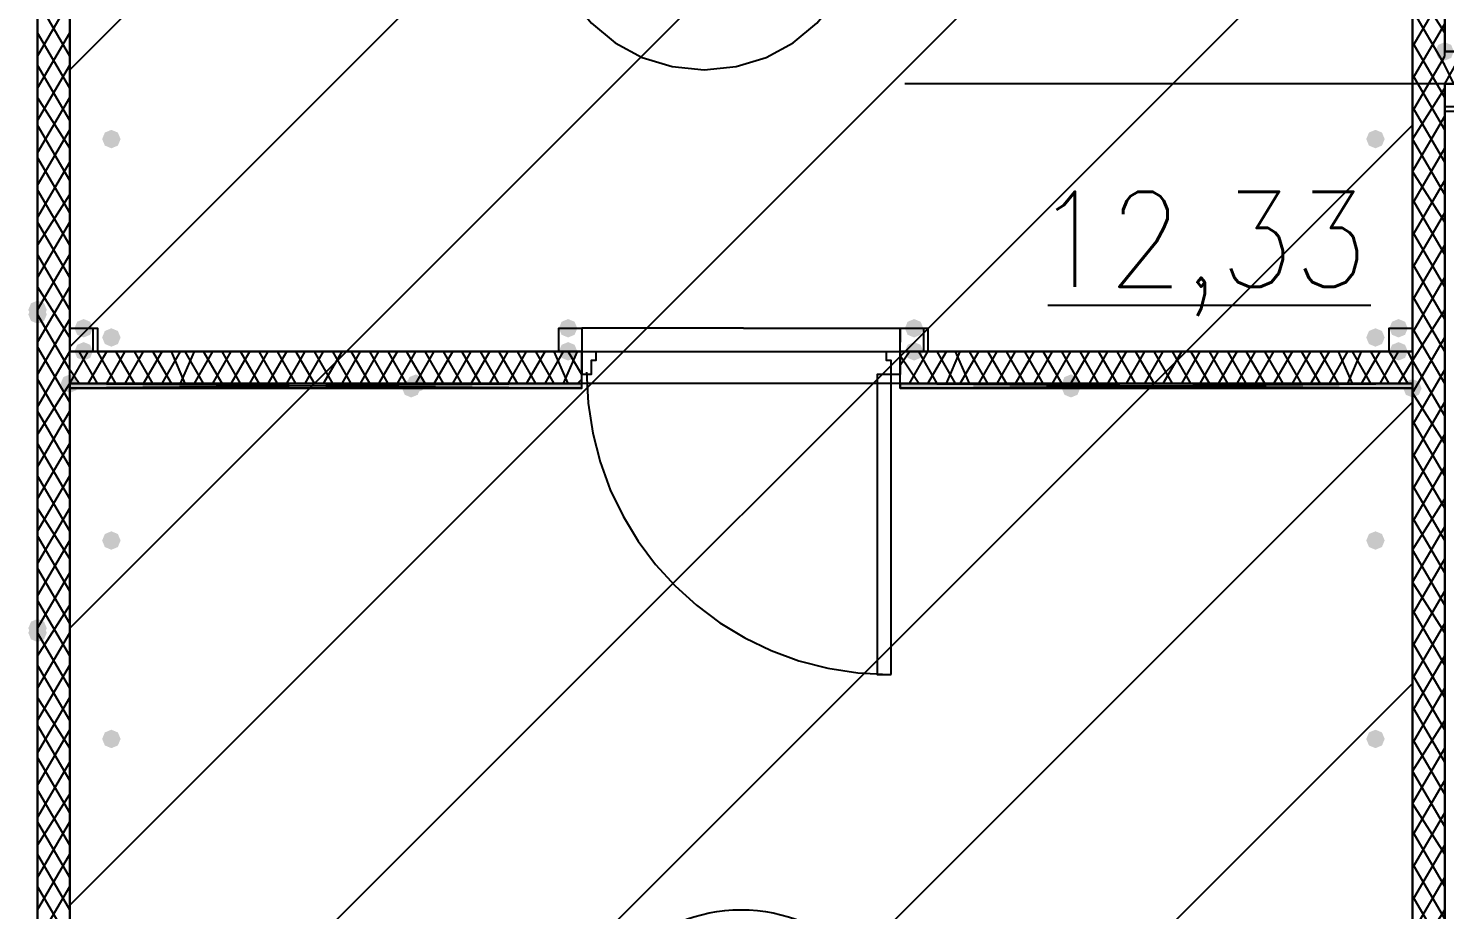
# Model space of a CAD drawing. Header units: millimetres. Extents: x 0 to 420, y 0 to 297.
# Drawn here: x 105.28 to 118.28, y 156.8 to 164.89 of the extents above; entities that cross this region are included whole.
import ezdxf

# ---------------------------------------------------------------- set-up
doc = ezdxf.new("R2010")
doc.units = ezdxf.units.MM
doc.layers.get('0').update_dxf_attribs({"linetype": 'CONTINUOUS'})
doc.styles.get("Standard").update_dxf_attribs({"font": 'STANDARD'})

msp = doc.modelspace()

# ---------------------------------------------------------------- hatches: boundary and pattern name
at = {"true_color": 0x000007}
h = msp.add_hatch(color=0, dxfattribs=at)
h.paths.add_polyline_path([(105.367667, 170.942), (105.367667, 153.585333)], flags=0)
h.paths.add_polyline_path([(105.367667, 153.585333), (105.367667, 170.942)], flags=0)
at = {"true_color": 0x0000fe}
for points in [[(118.364, 164.676667), (118.339129, 164.616871), (118.279333, 164.592), (118.219538, 164.616871), (118.194667, 164.676667), (118.219537, 164.736462), (118.279333, 164.761333), (118.339129, 164.736463)], [(118.364, 164.676667), (118.339129, 164.616871), (118.279333, 164.592), (118.219538, 164.616871), (118.194667, 164.676667), (118.219537, 164.736462), (118.279333, 164.761333), (118.339129, 164.736463)], [(105.452333, 162.306), (105.427463, 162.246204), (105.367667, 162.221333), (105.307871, 162.246204), (105.283, 162.306), (105.307871, 162.365796), (105.367667, 162.390667), (105.427462, 162.365796)], [(105.452333, 162.263667), (105.427463, 162.203871), (105.367667, 162.179), (105.307871, 162.203871), (105.283, 162.263667), (105.307871, 162.323462), (105.367667, 162.348333), (105.427462, 162.323463)], [(105.748667, 161.628667), (105.723796, 161.568871), (105.664, 161.544), (105.604204, 161.568871), (105.579333, 161.628667), (105.604204, 161.688462), (105.664, 161.713333), (105.723796, 161.688463)], [(108.923667, 161.628667), (108.898796, 161.568871), (108.839, 161.544), (108.779204, 161.568871), (108.754333, 161.628667), (108.779204, 161.688462), (108.839, 161.713333), (108.898796, 161.688463)], [(114.935, 161.628667), (114.910129, 161.568871), (114.850333, 161.544), (114.790538, 161.568871), (114.765667, 161.628667), (114.790537, 161.688462), (114.850333, 161.713333), (114.910129, 161.688463)], [(108.881333, 161.586333), (108.856462, 161.526537), (108.796667, 161.501667), (108.736871, 161.526537), (108.712, 161.586333), (108.736871, 161.646129), (108.796667, 161.671), (108.856462, 161.646129)], [(114.935, 161.586333), (114.910129, 161.526537), (114.850333, 161.501667), (114.790538, 161.526537), (114.765667, 161.586333), (114.790537, 161.646129), (114.850333, 161.671), (114.910129, 161.646129)], [(118.067667, 161.586333), (118.042796, 161.526537), (117.983, 161.501667), (117.923204, 161.526537), (117.898333, 161.586333), (117.923204, 161.646129), (117.983, 161.671), (118.042796, 161.646129)], [(105.452333, 159.385), (105.427463, 159.325204), (105.367667, 159.300333), (105.307871, 159.325204), (105.283, 159.385), (105.307871, 159.444796), (105.367667, 159.469667), (105.427462, 159.444796)], [(105.452333, 159.342667), (105.427463, 159.282871), (105.367667, 159.258), (105.307871, 159.282871), (105.283, 159.342667), (105.307871, 159.402462), (105.367667, 159.427333), (105.427462, 159.402463)]]:
    msp.add_hatch(color=0, dxfattribs=at).paths.add_polyline_path(points, flags=0)
at = {"true_color": 0x000007}
h = msp.add_hatch(color=0, dxfattribs=at)
h.paths.add_polyline_path([(118.279333, 164.676667), (124.841, 164.676667)], flags=0)
h.paths.add_polyline_path([(124.841, 164.676667), (118.279333, 164.676667)], flags=0)
for points in [[(106.129667, 163.872333), (106.104796, 163.812537), (106.045, 163.787667), (105.985204, 163.812537), (105.960333, 163.872333), (105.985204, 163.932129), (106.045, 163.957), (106.104796, 163.932129)], [(117.729, 163.872333), (117.704129, 163.812537), (117.644333, 163.787667), (117.584538, 163.812537), (117.559667, 163.872333), (117.584537, 163.932129), (117.644333, 163.957), (117.704129, 163.932129)], [(105.875667, 162.136667), (105.850796, 162.076871), (105.791, 162.052), (105.731204, 162.076871), (105.706333, 162.136667), (105.731204, 162.196462), (105.791, 162.221333), (105.850796, 162.196463)], [(110.320667, 162.136667), (110.295796, 162.076871), (110.236, 162.052), (110.176204, 162.076871), (110.151333, 162.136667), (110.176204, 162.196462), (110.236, 162.221333), (110.295796, 162.196463)], [(113.495667, 162.136667), (113.470796, 162.076871), (113.411, 162.052), (113.351204, 162.076871), (113.326333, 162.136667), (113.351204, 162.196462), (113.411, 162.221333), (113.470796, 162.196463)], [(117.940667, 162.136667), (117.915796, 162.076871), (117.856, 162.052), (117.796204, 162.076871), (117.771333, 162.136667), (117.796204, 162.196462), (117.856, 162.221333), (117.915796, 162.196463)], [(106.129667, 162.052), (106.104796, 161.992204), (106.045, 161.967333), (105.985204, 161.992204), (105.960333, 162.052), (105.985204, 162.111796), (106.045, 162.136667), (106.104796, 162.111796)], [(117.729, 162.052), (117.704129, 161.992204), (117.644333, 161.967333), (117.584538, 161.992204), (117.559667, 162.052), (117.584537, 162.111796), (117.644333, 162.136667), (117.704129, 162.111796)], [(105.875667, 161.925), (105.850796, 161.865204), (105.791, 161.840333), (105.731204, 161.865204), (105.706333, 161.925), (105.731204, 161.984796), (105.791, 162.009667), (105.850796, 161.984796)], [(110.320667, 161.925), (110.295796, 161.865204), (110.236, 161.840333), (110.176204, 161.865204), (110.151333, 161.925), (110.176204, 161.984796), (110.236, 162.009667), (110.295796, 161.984796)], [(113.495667, 161.925), (113.470796, 161.865204), (113.411, 161.840333), (113.351204, 161.865204), (113.326333, 161.925), (113.351204, 161.984796), (113.411, 162.009667), (113.470796, 161.984796)], [(117.940667, 161.925), (117.915796, 161.865204), (117.856, 161.840333), (117.796204, 161.865204), (117.771333, 161.925), (117.796204, 161.984796), (117.856, 162.009667), (117.915796, 161.984796)], [(106.129667, 160.189333), (106.104796, 160.129537), (106.045, 160.104667), (105.985204, 160.129537), (105.960333, 160.189333), (105.985204, 160.249129), (106.045, 160.274), (106.104796, 160.249129)], [(117.729, 160.189333), (117.704129, 160.129537), (117.644333, 160.104667), (117.584538, 160.129537), (117.559667, 160.189333), (117.584537, 160.249129), (117.644333, 160.274), (117.704129, 160.249129)], [(106.129667, 158.369), (106.104796, 158.309204), (106.045, 158.284333), (105.985204, 158.309204), (105.960333, 158.369), (105.985204, 158.428796), (106.045, 158.453667), (106.104796, 158.428796)], [(117.729, 158.369), (117.704129, 158.309204), (117.644333, 158.284333), (117.584538, 158.309204), (117.559667, 158.369), (117.584537, 158.428796), (117.644333, 158.453667), (117.704129, 158.428796)]]:
    msp.add_hatch(color=0, dxfattribs=at).paths.add_polyline_path(points, flags=0)
h = msp.add_hatch(color=0, dxfattribs=at)
h.paths.add_polyline_path([(110.363, 161.628667), (105.664, 161.628667), (110.363, 161.586333)], flags=0)
h.paths.add_polyline_path([(105.664, 161.628667), (110.363, 161.586333), (105.664, 161.586333)], flags=0)
h = msp.add_hatch(color=0, dxfattribs=at)
h.paths.add_polyline_path([(117.983, 161.628667), (113.284, 161.628667), (117.983, 161.586333)], flags=0)
h.paths.add_polyline_path([(113.284, 161.628667), (117.983, 161.586333), (113.284, 161.586333)], flags=0)

# ---------------------------------------------------------------- linework, layer by layer
at = {"color": 0, "true_color": 0x00001e}
msp.add_lwpolyline([(105.664001, 200.321333), (117.983001, 200.321333), (117.983001, 153.204333), (105.664001, 153.204333)], close=True, dxfattribs=at)
for points in [[(105.664001, 164.507333), (117.983001, 176.826333)], [(105.664001, 161.967333), (117.983001, 174.286333)], [(105.664001, 159.384999), (117.983001, 171.703999)], [(105.664001, 156.844999), (117.983001, 169.163999)], [(105.664001, 154.262666), (117.983001, 166.581666)], [(107.188001, 153.204333), (117.983001, 163.999333)], [(109.728001, 153.204333), (117.983001, 161.459333)], [(112.310335, 153.204333), (117.983001, 158.876999)]]:
    msp.add_lwpolyline(points, dxfattribs=at)
at = {"color": 0, "true_color": 0x000007}
for points in [[(105.367667, 173.439667), (105.367667, 118.448667)], [(118.279333, 164.676667), (118.279333, 173.439667)], [(105.367667, 170.942), (105.367667, 153.585333), (105.367667, 170.942), (105.367667, 153.585333)], [(105.664, 161.925), (105.664, 170.307)], [(117.983, 170.307), (117.983, 161.925)], [(110.024333, 165.967833), (110.054005, 165.67349), (110.139106, 165.399338), (110.273762, 165.151251), (110.452101, 164.935101), (110.668251, 164.756762), (110.916338, 164.622106), (111.19049, 164.537005), (111.484833, 164.507333), (111.779177, 164.537005), (112.053329, 164.622106), (112.301416, 164.756762), (112.517566, 164.935101), (112.695905, 165.151251), (112.830561, 165.399338), (112.915661, 165.67349), (112.945333, 165.967833)], [(118.279333, 164.846), (117.983, 165.311667)], [(117.983, 164.719), (118.279333, 165.227)], [(105.367667, 164.634333), (105.664, 165.142333)], [(105.664, 164.634333), (105.367667, 165.142333)], [(118.279333, 164.549667), (117.983, 165.057667)], [(117.983, 164.422667), (118.279333, 164.930667)], [(105.367667, 164.338), (105.664, 164.846)], [(105.664, 164.338), (105.367667, 164.846)], [(118.279333, 164.253333), (117.983, 164.761333)], [(118.279333, 164.634333), (118.279333, 164.676667)], [(118.279333, 164.380333), (118.448667, 164.676667)], [(124.841, 164.676667), (118.279333, 164.676667), (124.841, 164.676667), (118.279333, 164.676667)], [(124.841, 164.676667), (118.279333, 164.676667)], [(105.367667, 164.041667), (105.664, 164.549667)], [(105.664, 164.041667), (105.367667, 164.549667)], [(117.983, 164.126333), (118.279333, 164.634333)], [(118.364, 164.380333), (118.279333, 164.549667)], [(118.279333, 163.957), (117.983, 164.465)], [(118.279335, 164.380333), (113.326335, 164.380333)], [(117.983, 163.872333), (118.279333, 164.338)], [(118.279333, 164.380333), (124.841, 164.380333)], [(118.279333, 153.204333), (118.279333, 164.380333)], [(105.367667, 163.745333), (105.664, 164.253333)], [(105.664, 163.787667), (105.367667, 164.253333)], [(118.279333, 163.660667), (117.983, 164.168667)], [(117.983, 163.576), (118.279333, 164.084)], [(105.664, 163.491333), (105.367667, 163.999333)], [(105.367667, 163.449), (105.664, 163.957)], [(118.279333, 163.364333), (117.983, 163.872333)], [(117.983, 163.279667), (118.279333, 163.787667)], [(105.664, 163.195), (105.367667, 163.703)], [(105.367667, 163.152667), (105.664, 163.660667)], [(118.279333, 163.110333), (117.983, 163.576)], [(105.664, 162.898667), (105.367667, 163.406667)], [(105.367667, 162.898667), (105.664, 163.364333)], [(117.983, 162.983333), (118.279333, 163.491333)], [(118.279333, 162.814), (117.983, 163.322)], [(105.367667, 162.602333), (105.664, 163.110333)], [(105.664, 162.602333), (105.367667, 163.110333)], [(117.983, 162.687), (118.279333, 163.195)], [(118.279333, 162.517667), (117.983, 163.025667)], [(117.983, 162.390667), (118.279333, 162.898667)], [(105.367667, 162.306), (105.664, 162.814)], [(105.664, 162.306), (105.367667, 162.814)], [(118.279333, 162.221333), (117.983, 162.729333)], [(117.983, 162.094333), (118.279333, 162.602333)], [(105.367667, 162.009667), (105.664, 162.517667)], [(105.664, 162.052), (105.367667, 162.517667)], [(114.638667, 162.348333), (117.602, 162.348333)], [(118.279333, 161.925), (117.983, 162.433)], [(105.664, 161.755667), (105.367667, 162.263667)], [(105.367667, 161.713333), (105.664, 162.221333)], [(117.983, 161.840333), (118.279333, 162.306)], [(111.844667, 162.136667), (110.363, 162.136667), (110.363, 162.009667)], [(111.844667, 162.136667), (113.284, 162.136667), (113.495667, 162.136667), (113.495667, 161.925), (113.284, 161.925), (113.284, 162.136667), (113.538, 162.136667), (113.538, 161.925), (113.284, 161.925), (113.284, 162.136667), (113.284, 162.009667)], [(118.279333, 161.628667), (117.983, 162.136667)], [(105.664, 161.459333), (105.367667, 161.967333)], [(110.363, 162.009667), (110.363, 161.925), (111.844667, 161.925)], [(111.844667, 161.925), (113.284, 161.925), (113.284, 162.009667)], [(117.983, 161.544), (118.279333, 162.052)], [(105.367667, 161.417), (105.664, 161.925)], [(105.664, 161.628667), (105.833333, 161.925)], [(110.363, 161.925), (105.664, 161.925)], [(105.918, 161.628667), (105.748667, 161.925)], [(105.833333, 161.628667), (106.002667, 161.925)], [(106.087333, 161.628667), (105.918, 161.925)], [(106.002667, 161.628667), (106.172, 161.925)], [(106.256667, 161.628667), (106.087333, 161.925)], [(106.172, 161.628667), (106.341333, 161.925)], [(106.426, 161.628667), (106.256667, 161.925)], [(106.341333, 161.628667), (106.510667, 161.925)], [(106.595333, 161.628667), (106.426, 161.925)], [(106.510667, 161.628667), (106.68, 161.925)], [(106.722333, 161.628667), (106.595333, 161.925)], [(106.68, 161.628667), (106.807, 161.925)], [(106.891667, 161.628667), (106.722333, 161.925)], [(106.807, 161.628667), (106.976333, 161.925)], [(107.061, 161.628667), (106.891667, 161.925)], [(106.976333, 161.628667), (107.145667, 161.925)], [(107.230333, 161.628667), (107.061, 161.925)], [(107.145667, 161.628667), (107.315, 161.925)], [(107.399667, 161.628667), (107.230333, 161.925)], [(107.315, 161.628667), (107.484333, 161.925)], [(107.569, 161.628667), (107.399667, 161.925)], [(107.484333, 161.628667), (107.653667, 161.925)], [(107.738333, 161.628667), (107.569, 161.925)], [(107.653667, 161.628667), (107.823, 161.925)], [(107.907667, 161.628667), (107.738333, 161.925)], [(107.823, 161.628667), (107.992333, 161.925)], [(108.077, 161.628667), (107.907667, 161.925)], [(107.992333, 161.628667), (108.161667, 161.925)], [(108.246333, 161.628667), (108.077, 161.925)], [(108.161667, 161.628667), (108.331, 161.925)], [(108.415667, 161.628667), (108.246333, 161.925)], [(108.331, 161.628667), (108.500333, 161.925)], [(108.585, 161.628667), (108.415667, 161.925)], [(108.500333, 161.628667), (108.669667, 161.925)], [(108.754333, 161.628667), (108.585, 161.925)], [(108.669667, 161.628667), (108.839, 161.925)], [(108.923667, 161.628667), (108.754333, 161.925)], [(108.839, 161.628667), (109.008333, 161.925)], [(109.093, 161.628667), (108.923667, 161.925)], [(109.008333, 161.628667), (109.177667, 161.925)], [(109.262333, 161.628667), (109.093, 161.925)], [(109.177667, 161.628667), (109.347, 161.925)], [(109.431667, 161.628667), (109.262333, 161.925)], [(109.347, 161.628667), (109.516333, 161.925)], [(109.601, 161.628667), (109.431667, 161.925)], [(109.516333, 161.628667), (109.685667, 161.925)], [(109.770333, 161.628667), (109.601, 161.925)], [(109.685667, 161.628667), (109.855, 161.925)], [(109.939667, 161.628667), (109.770333, 161.925)], [(109.855, 161.628667), (110.024333, 161.925)], [(110.109, 161.628667), (109.939667, 161.925)], [(110.024333, 161.628667), (110.193667, 161.925)], [(110.236, 161.628667), (110.109, 161.925)], [(110.193667, 161.628667), (110.320667, 161.925)], [(110.363, 161.713333), (110.236, 161.925)], [(110.363, 161.628667), (110.363, 161.713333), (110.363, 161.925)], [(113.284, 161.798), (113.368667, 161.925)], [(113.284, 161.628667), (113.284, 161.713333), (113.284, 161.925)], [(117.983, 161.925), (113.284, 161.925)], [(113.453333, 161.628667), (113.284, 161.882667)], [(113.368667, 161.628667), (113.538, 161.925)], [(113.622667, 161.628667), (113.453333, 161.925)], [(113.538, 161.628667), (113.707333, 161.925)], [(113.792, 161.628667), (113.622667, 161.925)], [(113.707333, 161.628667), (113.834333, 161.925)], [(113.919, 161.628667), (113.792, 161.925)], [(113.834333, 161.628667), (114.003667, 161.925)], [(114.088333, 161.628667), (113.919, 161.925)], [(114.003667, 161.628667), (114.173, 161.925)], [(114.257667, 161.628667), (114.088333, 161.925)], [(114.173, 161.628667), (114.342333, 161.925)], [(114.427, 161.628667), (114.257667, 161.925)], [(114.342333, 161.628667), (114.511667, 161.925)], [(114.596333, 161.628667), (114.427, 161.925)], [(114.511667, 161.628667), (114.681, 161.925)], [(114.765667, 161.628667), (114.596333, 161.925)], [(114.681, 161.628667), (114.850333, 161.925)], [(114.935, 161.628667), (114.765667, 161.925)], [(114.850333, 161.628667), (115.019667, 161.925)], [(115.104333, 161.628667), (114.935, 161.925)], [(115.019667, 161.628667), (115.189, 161.925)], [(115.273667, 161.628667), (115.104333, 161.925)], [(115.189, 161.628667), (115.358333, 161.925)], [(115.443, 161.628667), (115.273667, 161.925)], [(115.358333, 161.628667), (115.527667, 161.925)], [(115.612333, 161.628667), (115.443, 161.925)], [(115.527667, 161.628667), (115.697, 161.925)], [(115.781667, 161.628667), (115.612333, 161.925)], [(115.697, 161.628667), (115.866333, 161.925)], [(115.951, 161.628667), (115.781667, 161.925)], [(115.866333, 161.628667), (116.035667, 161.925)], [(116.120333, 161.628667), (115.951, 161.925)], [(116.035667, 161.628667), (116.205, 161.925)], [(116.289667, 161.628667), (116.120333, 161.925)], [(116.205, 161.628667), (116.374333, 161.925)], [(116.459, 161.628667), (116.289667, 161.925)], [(116.374333, 161.628667), (116.543667, 161.925)], [(116.628333, 161.628667), (116.459, 161.925)], [(116.543667, 161.628667), (116.713, 161.925)], [(116.797667, 161.628667), (116.628333, 161.925)], [(116.713, 161.628667), (116.882333, 161.925)], [(116.967, 161.628667), (116.797667, 161.925)], [(116.882333, 161.628667), (117.051667, 161.925)], [(117.136333, 161.628667), (116.967, 161.925)], [(117.051667, 161.628667), (117.221, 161.925)], [(117.305667, 161.628667), (117.136333, 161.925)], [(117.221, 161.628667), (117.390333, 161.925)], [(117.432667, 161.628667), (117.305667, 161.925)], [(117.390333, 161.628667), (117.517333, 161.925)], [(117.602, 161.628667), (117.432667, 161.925)], [(117.517333, 161.628667), (117.686667, 161.925)], [(117.771333, 161.628667), (117.602, 161.925)], [(117.686667, 161.628667), (117.856, 161.925)], [(117.940667, 161.628667), (117.771333, 161.925)], [(117.856, 161.628667), (117.983, 161.840333)], [(117.983, 161.840333), (117.940667, 161.925)], [(118.279333, 161.332333), (117.983, 161.840333)], [(105.748667, 161.628667), (105.664, 161.755667)], [(110.363, 161.628667), (110.363, 161.713333)], [(110.405333, 161.7345), (110.419649, 161.450991), (110.461667, 161.175673), (110.529993, 160.909939), (110.623234, 160.655182), (110.739996, 160.412796), (110.878886, 160.184176), (111.038509, 159.970714), (111.217472, 159.773805), (111.414381, 159.594842), (111.627843, 159.435219), (111.856463, 159.29633), (112.098849, 159.179568), (112.353605, 159.086326), (112.61934, 159.018), (112.894658, 158.975982), (113.178167, 158.961667)], [(113.284, 161.628667), (113.284, 161.713333)], [(117.983, 161.247667), (118.279333, 161.755667)], [(105.664, 161.163), (105.367667, 161.671)], [(105.367667, 161.163), (105.664, 161.628667)], [(105.664, 161.628667), (110.363, 161.628667), (105.664, 161.586333), (110.363, 161.586333)], [(105.664, 161.628667), (110.363, 161.628667)], [(105.664, 153.204333), (105.664, 161.628667)], [(110.320667, 161.628667), (110.363, 161.671)], [(113.284, 161.586333), (117.983, 161.586333), (113.284, 161.586333), (117.983, 161.628667)], [(113.284, 161.628667), (117.983, 161.628667)], [(117.983, 161.628667), (117.983, 153.204333)], [(118.279333, 161.078333), (117.983, 161.544)], [(117.983, 160.951333), (118.279333, 161.459333)], [(105.367667, 160.866667), (105.664, 161.374667)], [(105.664, 160.866667), (105.367667, 161.374667)], [(118.279333, 160.782), (117.983, 161.29)], [(117.983, 160.655), (118.279333, 161.163)], [(105.367667, 160.570333), (105.664, 161.078333)], [(105.664, 160.570333), (105.367667, 161.078333)], [(118.279333, 160.485667), (117.983, 160.993667)], [(105.367667, 160.274), (105.664, 160.782)], [(105.664, 160.274), (105.367667, 160.782)], [(117.983, 160.358667), (118.279333, 160.866667)], [(118.279333, 160.189333), (117.983, 160.697333)], [(117.983, 160.104667), (118.279333, 160.570333)], [(105.367667, 159.977667), (105.664, 160.485667)], [(105.664, 160.02), (105.367667, 160.485667)], [(118.279333, 159.893), (117.983, 160.401)], [(117.983, 159.808333), (118.279333, 160.316333)], [(105.664, 159.723667), (105.367667, 160.231667)], [(105.367667, 159.681333), (105.664, 160.189333)], [(118.279333, 159.596667), (117.983, 160.104667)], [(117.983, 159.512), (118.279333, 160.02)], [(105.664, 159.427333), (105.367667, 159.935333)], [(105.367667, 159.385), (105.664, 159.893)], [(118.279333, 159.342667), (117.983, 159.808333)], [(105.664, 159.131), (105.367667, 159.639)], [(105.367667, 159.131), (105.664, 159.596667)], [(117.983, 159.215667), (118.279333, 159.723667)], [(118.279333, 159.046333), (117.983, 159.554333)], [(105.367667, 158.834667), (105.664, 159.342667)], [(105.664, 158.834667), (105.367667, 159.342667)], [(117.983, 158.919333), (118.279333, 159.427333)], [(118.279333, 158.75), (117.983, 159.258)], [(117.983, 158.623), (118.279333, 159.131)], [(105.367667, 158.538333), (105.664, 159.046333)], [(105.664, 158.538333), (105.367667, 159.046333)], [(118.279333, 158.453667), (117.983, 158.961667)], [(117.983, 158.326667), (118.279333, 158.834667)], [(105.367667, 158.242), (105.664, 158.75)], [(105.664, 158.284333), (105.367667, 158.75)], [(118.279333, 158.157333), (117.983, 158.665333)], [(105.664, 157.988), (105.367667, 158.496)], [(105.367667, 157.945667), (105.664, 158.453667)], [(117.983, 158.072667), (118.279333, 158.538333)], [(118.279333, 157.861), (117.983, 158.369)], [(105.664, 157.691667), (105.367667, 158.199667)], [(117.983, 157.776333), (118.279333, 158.284333)], [(105.367667, 157.649333), (105.664, 158.157333)], [(118.279333, 157.564667), (117.983, 158.072667)], [(117.983, 157.48), (118.279333, 157.988)], [(105.664, 157.395333), (105.367667, 157.903333)], [(105.367667, 157.395333), (105.664, 157.861)], [(118.279333, 157.310667), (117.983, 157.776333)], [(117.983, 157.183667), (118.279333, 157.691667)], [(105.367667, 157.099), (105.664, 157.607)], [(105.664, 157.099), (105.367667, 157.607)], [(118.279333, 157.014333), (117.983, 157.522333)], [(117.983, 156.887333), (118.279333, 157.395333)], [(105.367667, 156.802667), (105.664, 157.310667)], [(105.664, 156.802667), (105.367667, 157.310667)], [(118.279333, 156.718), (117.983, 157.226)], [(105.367667, 156.506333), (105.664, 157.014333)], [(105.664, 156.506333), (105.367667, 157.014333)], [(117.983, 156.591), (118.279333, 157.099)], [(118.279333, 156.421667), (117.983, 156.929667)], [(117.983, 156.337), (118.279333, 156.802667)]]:
    msp.add_lwpolyline(points, dxfattribs=at)
at = {"color": 0, "true_color": 0x0000ab}
msp.add_lwpolyline([(118.279333, 164.676667), (134.874, 164.676667), (134.874, 171.323), (118.279333, 171.323)], close=True, dxfattribs=at)
at = {"color": 0, "true_color": 0x000007}
for points in [[(105.367667, 170.942), (105.367667, 153.585333)], [(105.367667, 153.585333), (105.367667, 170.942)], [(105.367667, 170.942), (105.367667, 153.585333)], [(105.367667, 170.942), (105.367667, 153.585333)], [(118.279333, 164.676667), (124.841, 164.676667)], [(124.841, 164.676667), (118.279333, 164.676667)], [(124.841, 164.676667), (118.279333, 164.676667), (124.841, 164.676667), (118.279333, 164.676667)], [(118.279333, 164.380333), (118.491, 164.380333), (118.491, 164.168667), (118.279333, 164.168667), (118.279333, 164.380333), (118.491, 164.380333), (118.491, 164.126333), (118.279333, 164.126333)], [(118.279333, 164.380333), (118.279333, 153.204333), (134.874, 153.204333), (134.874, 164.380333)], [(105.664, 162.136667), (105.875667, 162.136667), (105.875667, 161.925), (105.664, 161.925), (105.664, 162.136667), (105.918, 162.136667), (105.918, 161.925), (105.664, 161.925)], [(110.151333, 162.136667), (110.363, 162.136667), (110.363, 161.925), (110.151333, 161.925), (110.151333, 162.136667), (110.363, 162.136667), (110.363, 161.925), (110.151333, 161.925)], [(117.771333, 162.136667), (117.983, 162.136667), (117.983, 161.925), (117.771333, 161.925), (117.771333, 162.136667), (117.983, 162.136667), (117.983, 161.925), (117.771333, 161.925)], [(110.49, 161.925), (110.49, 161.840333), (110.447667, 161.840333), (110.447667, 161.713333), (110.363, 161.713333), (110.363, 161.925)], [(110.363, 161.925), (110.363, 161.713333)], [(113.284, 161.925), (113.284, 161.713333), (113.199333, 161.713333), (113.199333, 161.840333), (113.157, 161.840333), (113.157, 161.925)], [(113.284, 161.925), (113.284, 161.713333)], [(113.199333, 158.961667), (113.199333, 161.713333), (113.072333, 161.713333), (113.072333, 158.961667)], [(110.363, 161.628667), (105.664, 161.628667), (110.363, 161.586333)], [(105.664, 161.628667), (110.363, 161.586333), (105.664, 161.586333)], [(110.363, 161.628667), (105.664, 161.628667), (105.664, 161.586333), (110.363, 161.586333)], [(110.363, 161.628667), (105.664, 161.628667), (105.664, 161.586333), (110.363, 161.586333)], [(117.983, 161.628667), (113.284, 161.628667), (117.983, 161.586333)], [(113.284, 161.628667), (117.983, 161.586333), (113.284, 161.586333)], [(113.284, 161.586333), (113.284, 161.628667), (117.983, 161.628667), (117.983, 161.586333), (113.284, 161.586333), (117.983, 161.586333), (117.983, 161.628667), (113.284, 161.628667)]]:
    msp.add_lwpolyline(points, close=True, dxfattribs=at)
at = {"color": 0, "true_color": 0x000098}
for points in [[(105.664, 161.925), (117.983, 161.925), (117.983, 170.307), (105.664, 170.307)], [(105.664, 153.204333), (117.983, 153.204333), (117.983, 161.628667), (105.664, 161.628667)]]:
    msp.add_lwpolyline(points, close=True, dxfattribs=at)
at = {"color": 0, "true_color": 0x000007}
msp.add_circle((111.8235, 155.342167), 1.4605, dxfattribs=at)

# ---------------------------------------------------------------- texts
at = {"color": 0, "true_color": 0x000007, "insert": (114.511667, 163.389701), "char_height": 0.872032, "width": 2.56764984, "attachment_point": 1}
msp.add_mtext('12,33', dxfattribs=at)

doc.saveas('drawing.dxf')
